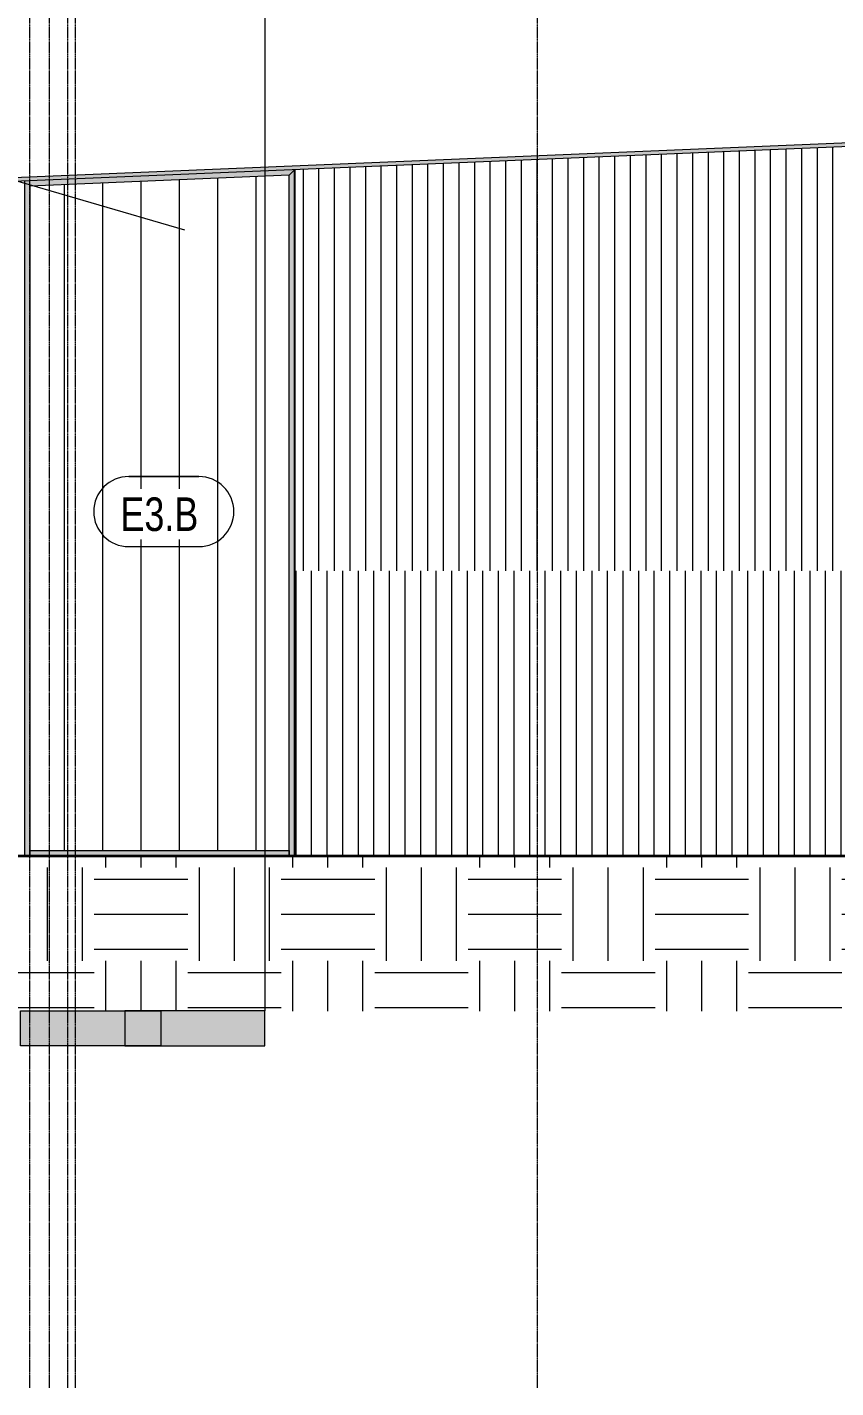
# Model space of a CAD drawing. Header units: inches. Extents: x 20273 to 40520, y -355 to 835.
# Drawn here: x 31822 to 32237, y -273 to 425 of the extents above; entities that cross this region are included whole.
import ezdxf

# ---------------------------------------------------------------- set-up
doc = ezdxf.new("R2010")
doc.units = ezdxf.units.IN
doc.header["$MEASUREMENT"] = 0
doc.linetypes.add('Grid Line 1_2_', pattern=[0.875, 0.5, -0.125, 0.125, -0.125])
for name, color, linetype, lineweight in [('A-ANNO-KEYN', 231, 'Continuous', 9), ('A-FLOR-LEVL', 51, 'Continuous', 9), ('A-GLAZ-CWMG', 51, 'Continuous', 13), ('A-ROOF', 132, 'Continuous', 13), ('A-ROOF-PATT', 132, 'Continuous', 13), ('A-WALL', 113, 'Continuous', 13), ('A-WALL-IDEN', 211, 'Continuous', 9), ('A-WALL-PATT', 111, 'Continuous', 13), ('C-TOPO', 7, 'Continuous', 13), ('G-ANNO-SYMB', 111, 'Continuous', 9), ('S-BEAM', 12, 'Continuous', 13), ('S-GRID', 1, 'Continuous', 9)]:
    doc.layers.add(name, color=color, linetype=linetype, lineweight=lineweight)
doc.styles.add('Century Gothic', font='GOTHIC.TTF', dxfattribs={"width": 0.8, "height": 17.245342})

# ---------------------------------------------------------------- blocks, each defined once
blk = doc.blocks.new('Rectangular Mullion - Profile_Polycarbonate_Lower-1767692-Elevation - East')
at = {"layer": 'A-GLAZ-CWMG'}
blk.add_hatch(color=256, dxfattribs=at).paths.add_polyline_path([(-22369.55, 0), (-22236.43, 0), (-22236.43, 2.75), (-22369.55, 2.75)], flags=0)
for p, q in [((-22369.55, 0), (-22369.55, 2.75)), ((-22369.55, 2.75), (-22236.43, 2.75)), ((-22236.43, 2.75), (-22236.43, 0))]:
    blk.add_line(p, q, dxfattribs=at)
blk = doc.blocks.new('Rectangular Mullion - Profile_Polycarbonate_Upper and left-1767694-Elevation - East')
at = {"layer": 'A-GLAZ-CWMG'}
blk.add_hatch(color=256, dxfattribs=at).paths.add_polyline_path([(-22372.3, 0), (-22369.55, 0), (-22369.55, 343.85), (-22372.3, 346.49), (-22372.3, 76.45)], flags=0)
for p, q in [((-22372.3, 346.49), (-22372.3, 0)), ((-22369.55, 343.85), (-22369.55, 0))]:
    blk.add_line(p, q, dxfattribs=at)
blk = doc.blocks.new('Rectangular Mullion - Profile_Polycarbonate_right-1767695-Elevation - East')
at = {"layer": 'A-GLAZ-CWMG'}
blk.add_hatch(color=256, dxfattribs=at).paths.add_polyline_path([(-22233.68, 0), (-22233.68, 352.26), (-22236.43, 349.4), (-22236.43, 0)], flags=0)
for p, q in [((-22233.68, 352.26), (-22236.43, 349.4)), ((-22236.43, 0), (-22236.43, 349.4)), ((-22233.68, 0), (-22233.68, 352.26))]:
    blk.add_line(p, q, dxfattribs=at)
blk = doc.blocks.new('Rectangular Mullion - Profile_Polycarbonate_Upper and left-1767693-Elevation - East')
at = {"layer": 'A-GLAZ-CWMG'}
blk.add_hatch(color=256, dxfattribs=at).paths.add_polyline_path([(-22369.55, 343.85), (-22236.43, 349.4), (-22233.68, 352.26), (-22372.3, 346.49), (-22369.66, 343.95)], flags=0)
for q in [(-22369.55, 343.85), (-22233.68, 352.26)]:
    blk.add_line((-22236.43, 349.4), q, dxfattribs=at)
blk = doc.blocks.new('HSS-Hollow Structural Section - HSS1-1_2X1-1_2X1_8 - Obsolete-1396620-Elevation - East')
at = {"layer": 'S-BEAM'}
h = blk.add_hatch(color=256, dxfattribs=at)
h.paths.add_polyline_path([(-20889.05, 154.14), (-20878.55, 154.14), (-20878.55, 155.18), (-20889.05, 155.18), (-20889.05, 154.57)], flags=0)
h.paths.add_polyline_path([(-22233.68, 154.14), (-22233.43, 154.14), (-22233.43, 155.18), (-22233.68, 155.18), (-22233.68, 154.57)], flags=0)
h.paths.add_polyline_path([(-22372.55, 154.14), (-22372.3, 154.14), (-22372.3, 155.18), (-22372.55, 155.18), (-22372.55, 154.57)], flags=0)
h.paths.add_polyline_path([(-22797.99, 154.14), (-22797.99, 155.18), (-22803.24, 155.18), (-22808.3, 154.97), (-22808.3, 154.14), (-22801.5, 154.14)], flags=0)
h = blk.add_hatch(color=256, dxfattribs=at)
h.paths.add_polyline_path([(-20889.05, 153.9), (-20878.55, 153.98), (-20878.55, 154.14), (-20889.05, 154.14), (-20889.05, 153.9)], flags=0)
h.paths.add_polyline_path([(-22233.43, 153.9), (-22233.43, 154.14), (-22233.68, 154.09), (-22233.68, 153.9)], flags=0)
h.paths.add_polyline_path([(-22372.3, 153.9), (-22372.3, 154.14), (-22372.55, 154.1), (-22372.55, 153.9)], flags=0)
h.paths.add_polyline_path([(-22801.5, 153.9), (-22797.99, 153.98), (-22797.99, 154.14), (-22808.3, 154.14), (-22808.3, 153.9)], flags=0)
h = blk.add_hatch(color=256, dxfattribs=at)
h.paths.add_polyline_path([(-20889.05, 155.18), (-20878.55, 155.18), (-20878.55, 155.4), (-20889.05, 155.34), (-20889.05, 155.18)], flags=0)
h.paths.add_polyline_path([(-22233.68, 155.18), (-22233.43, 155.18), (-22233.43, 155.4), (-22233.68, 155.34), (-22233.68, 155.29)], flags=0)
h.paths.add_polyline_path([(-22372.55, 155.18), (-22372.3, 155.18), (-22372.3, 155.4), (-22372.55, 155.34), (-22372.55, 155.3)], flags=0)
h.paths.add_polyline_path([(-22797.99, 155.18), (-22797.99, 155.4), (-22803.24, 155.18), (-22799.18, 155.18)], flags=0)
for p, q in [((-22233.43, 155.4), (-22233.68, 155.4)), ((-22233.68, 153.86), (-22233.43, 153.86))]:
    blk.add_line(p, q, dxfattribs=at)
blk = doc.blocks.new('HSS-Hollow Structural Section - HSS1-1_2X1-1_2X1_8 - Obsolete-V35-Elevation - East')
at = {"layer": 'S-BEAM'}
h = blk.add_hatch(color=256, dxfattribs=at)
h.paths.add_polyline_path([(-20878.55, 153), (-20878.55, 153.86), (-20889.05, 153.86), (-20889.05, 153)], flags=0)
h.paths.add_polyline_path([(-22233.43, 153), (-22233.43, 153.86), (-22233.68, 153.86), (-22233.68, 153)], flags=0)
h.paths.add_polyline_path([(-22372.3, 153), (-22372.3, 153.86), (-22372.55, 153.86), (-22372.55, 153)], flags=0)
h.paths.add_polyline_path([(-22808.3, 153.46), (-22798.88, 153.86), (-22808.3, 153.86)], flags=0)
h = blk.add_hatch(color=256, dxfattribs=at)
h.paths.add_polyline_path([(-20878.55, 152.76), (-20878.55, 153), (-20889.05, 153), (-20889.05, 152.76)], flags=0)
h.paths.add_polyline_path([(-22233.43, 152.76), (-22233.43, 153), (-22233.68, 152.95), (-22233.68, 152.76)], flags=0)
h.paths.add_polyline_path([(-22372.3, 152.76), (-22372.3, 153), (-22372.55, 152.96), (-22372.55, 152.76)], flags=0)
blk.add_line((-22233.68, 152.71), (-22233.43, 152.71), dxfattribs=at)
blk = doc.blocks.new('Section - 3_32_ x 3_8_-18514-Elevation - East')
at = {"layer": 'G-ANNO-SYMB'}
blk.add_hatch(color=256, dxfattribs=at).paths.add_polyline_path([(-22320.83, -79.66), (-22248.83, -79.66), (-22248.83, -97.66), (-22320.83, -97.66)], flags=0)
for p, q in [((-22320.83, -79.66), (-22320.83, -97.66)), ((-22248.83, -79.66), (-22320.83, -79.66)), ((-22248.83, -97.66), (-22248.83, -79.66)), ((-22320.83, -97.66), (-22248.83, -97.66))]:
    blk.add_line(p, q, dxfattribs=at)
blk = doc.blocks.new('Wall Tag - 1_4_-1369832-Elevation - East')
at = {"layer": 'A-WALL-IDEN', "color": 153}
for p, q in [((-21033.47, 164.65), (-20997.47, 164.65)), ((-20997.47, 164.65), (-21033.47, 164.65)), ((-21033.47, 128.65), (-20997.47, 128.65)), ((-21033.47, 128.65), (-20997.47, 128.65))]:
    blk.add_line(p, q, dxfattribs=at)
for centre, start, end in [((-21033.47, 146.65), 90, 270), ((-21033.47, 146.65), 90, 270), ((-20997.47, 146.65), 270, 90), ((-20997.47, 146.65), 270, 90)]:
    blk.add_arc(centre, 18, start, end, dxfattribs=at)

msp = doc.modelspace()

# ---------------------------------------------------------------- hatches: boundary and pattern name
at = {"layer": 'A-ROOF', "lineweight": 5}
msp.add_hatch(color=256, dxfattribs=at).paths.add_polyline_path([(31759.69, 343.95), (33072.34, 398.65), (33072.34, 400.65), (31759.69, 345.96)], flags=0)
at = {"layer": 'A-ROOF'}
msp.add_hatch(color=256, dxfattribs=at).paths.add_polyline_path([(31959.36, 185.44), (31959.36, 187.44), (31959.11, 187.44), (31959.11, 185.44)], flags=0)
at = {"layer": 'A-ROOF-PATT', "lineweight": 9}
h = msp.add_hatch(dxfattribs=at)
h.set_pattern_fill('FP_28', color=8, style=0, pattern_type=2)
h.set_pattern_definition([(90, (-174.388, -762.154), (-16.082, 1e-15), [])])
h.paths.add_polyline_path([(33305.31, 155.4), (33314.24, 155.4), (33314.24, 155.87), (33303.74, 155.87), (33303.74, 155.4)], flags=0)
h.paths.add_polyline_path([(31820.24, 155.4), (31820.49, 155.4), (31820.49, 173.13), (31820.24, 173.12), (31820.24, 156.16)], flags=0)
h.paths.add_polyline_path([(31959.11, 155.4), (31959.36, 155.4), (31959.36, 185.44), (31959.11, 185.44), (31959.11, 159.41)], flags=0)
h.paths.add_polyline_path([(31819.86, 175.11), (31820.49, 175.22), (31820.49, 186.72), (31819.86, 186.7), (31819.86, 175.22)], flags=0)
at = {"layer": 'A-WALL-PATT', "lineweight": 9}
h = msp.add_hatch(dxfattribs=at)
h.set_pattern_fill('FP_34', color=8, style=0, pattern_type=2)
h.set_pattern_definition([(90, (-21124.303, 0), (-8, 5e-16), [])])
h.paths.add_polyline_path([(33057.74, 146.25), (33068.49, 146.25), (33068.49, 398.49), (31959.36, 352.27), (31959.36, 146.25), (33017.99, 146.25)], flags=0)
h = msp.add_hatch(dxfattribs=at)
h.set_pattern_fill('FP_31', color=8, style=0, pattern_type=2)
h.set_pattern_definition([(90, (-22233.678, 0), (-19.685, 1e-15), [])])
h.paths.add_polyline_path([(31956.36, 2.75), (31956.36, 349.4), (31823.24, 343.85), (31823.24, 2.75)], flags=0)
h = msp.add_hatch(dxfattribs=at)
h.set_pattern_fill('FP_32', color=8, style=0, pattern_type=2)
h.set_pattern_definition([(90, (-21128.053, 0), (-8, 5e-16), [])])
h.paths.add_polyline_path([(33000.47, 0), (33057.74, 0), (33057.74, 146.25), (31959.11, 146.25), (31959.11, 0), (32888.11, 0)], flags=0)
at = {"layer": 'C-TOPO', "lineweight": 9}
h = msp.add_hatch(dxfattribs=at)
h.set_pattern_fill('FP_27', color=8, style=0, pattern_type=2)
h.set_pattern_definition([(0, (-21183.72, 0), (48, 48), [48, -48]), (0, (-21183.72, 18), (48, 48), [48, -48]), (0, (-21183.72, 36), (48, 48), [48, -48]), (90, (-21177.72, 42), (-48, 48), [48, -48]), (90, (-21159.72, 42), (-48, 48), [48, -48]), (90, (-21141.72, 42), (-48, 48), [48, -48])])
h.paths.add_polyline_path([(32708.15, -79.79), (33637.69, -79.79), (33637.69, 0), (31240.72, 0), (31240.72, -79.79), (32398.3, -79.79)], flags=0)
h.paths.add_polyline_path([(32994.99, -60), (32994.99, -36), (33114.99, -36), (33114.99, -60), (33000.47, -60)], flags=0)

# ---------------------------------------------------------------- linework, layer by layer
at = {"layer": 'A-ANNO-KEYN', "color": 153}
msp.add_line((31902.81, 321.26), (31235.83, 515.11), dxfattribs=at)
at = {"layer": 'A-FLOR-LEVL', "linetype": 'Grid Line 1_2_'}
msp.add_line((30965.42, 0), (33831.19, 0), dxfattribs=at)
at = {"layer": 'A-ROOF'}
for p, q in [((31759.69, 345.96), (33072.34, 400.65)), ((33072.34, 398.65), (31759.69, 343.95)), ((31959.36, 187.44), (31959.11, 187.44)), ((31959.11, 185.44), (31959.36, 185.44))]:
    msp.add_line(p, q, dxfattribs=at)
at = {"layer": 'A-WALL'}
for p, q in [((31959.36, 352.27), (31959.36, 146.25)), ((31959.36, 146.25), (31959.11, 146.25)), ((31959.11, 146.25), (31959.11, 0))]:
    msp.add_line(p, q, dxfattribs=at)
at = {"layer": 'C-TOPO', "lineweight": 35}
msp.add_line((31764.66, 0), (32888.11, 0), dxfattribs=at)
at = {"layer": 'C-TOPO'}
msp.add_line((32888.12, 0), (31764.66, 0), dxfattribs=at)
at = {"layer": 'G-ANNO-SYMB'}
msp.add_line((31943.96, 545.16), (31943.96, -79.66), dxfattribs=at)
at = {"layer": 'S-GRID', "linetype": 'Grid Line 1_2_'}
for p, q in [((31823.24, -273.16), (31823.24, 738.66)), ((31833.24, -273.16), (31833.24, 738.66)), ((31833.24, -273.16), (31833.24, 738.66)), ((31842.74, -273.16), (31842.74, 738.66)), ((31846.74, -273.16), (31846.74, 738.66)), ((32083.99, -273.16), (32083.99, 738.66)), ((32083.99, -273.16), (32083.99, 738.66))]:
    msp.add_line(p, q, dxfattribs=at)

# ---------------------------------------------------------------- block references
at = {"layer": 'A-GLAZ-CWMG'}
for name in ['Rectangular Mullion - Profile_Polycarbonate_Upper and left-1767693-Elevation - East', 'Rectangular Mullion - Profile_Polycarbonate_right-1767695-Elevation - East', 'Rectangular Mullion - Profile_Polycarbonate_Upper and left-1767694-Elevation - East', 'Rectangular Mullion - Profile_Polycarbonate_Lower-1767692-Elevation - East']:
    msp.add_blockref(name, (54192.79, 0), dxfattribs=at)
at = {"layer": 'A-WALL-IDEN', "color": 153}
msp.add_blockref('Wall Tag - 1_4_-1369832-Elevation - East', (52907.48, 30.07), dxfattribs=at)
at = {"layer": 'G-ANNO-SYMB', "extrusion": (0, 0, -1)}
msp.add_blockref('Section - 3_32_ x 3_8_-18514-Elevation - East', (-9569.6, 0), dxfattribs=at)
at = {"layer": 'G-ANNO-SYMB'}
msp.add_blockref('Section - 3_32_ x 3_8_-18514-Elevation - East', (54192.79, 0), dxfattribs=at)
at = {"layer": 'S-BEAM'}
for name in ['HSS-Hollow Structural Section - HSS1-1_2X1-1_2X1_8 - Obsolete-1396620-Elevation - East', 'HSS-Hollow Structural Section - HSS1-1_2X1-1_2X1_8 - Obsolete-V35-Elevation - East']:
    msp.add_blockref(name, (54192.79, 0), dxfattribs=at)

# ---------------------------------------------------------------- next in the draw order: texts
at = {"layer": 'A-WALL-IDEN', "insert": (31889.74, 184), "char_height": 17.245, "width": 43.848, "attachment_point": 2, "line_spacing_factor": 0.984117, "style": 'Century Gothic', "bg_fill": 3, "box_fill_scale": 1.25, "bg_fill_color": 0, "bg_fill_transparency": 0}
msp.add_mtext('E3.B', dxfattribs=at)

doc.saveas('drawing.dxf')
